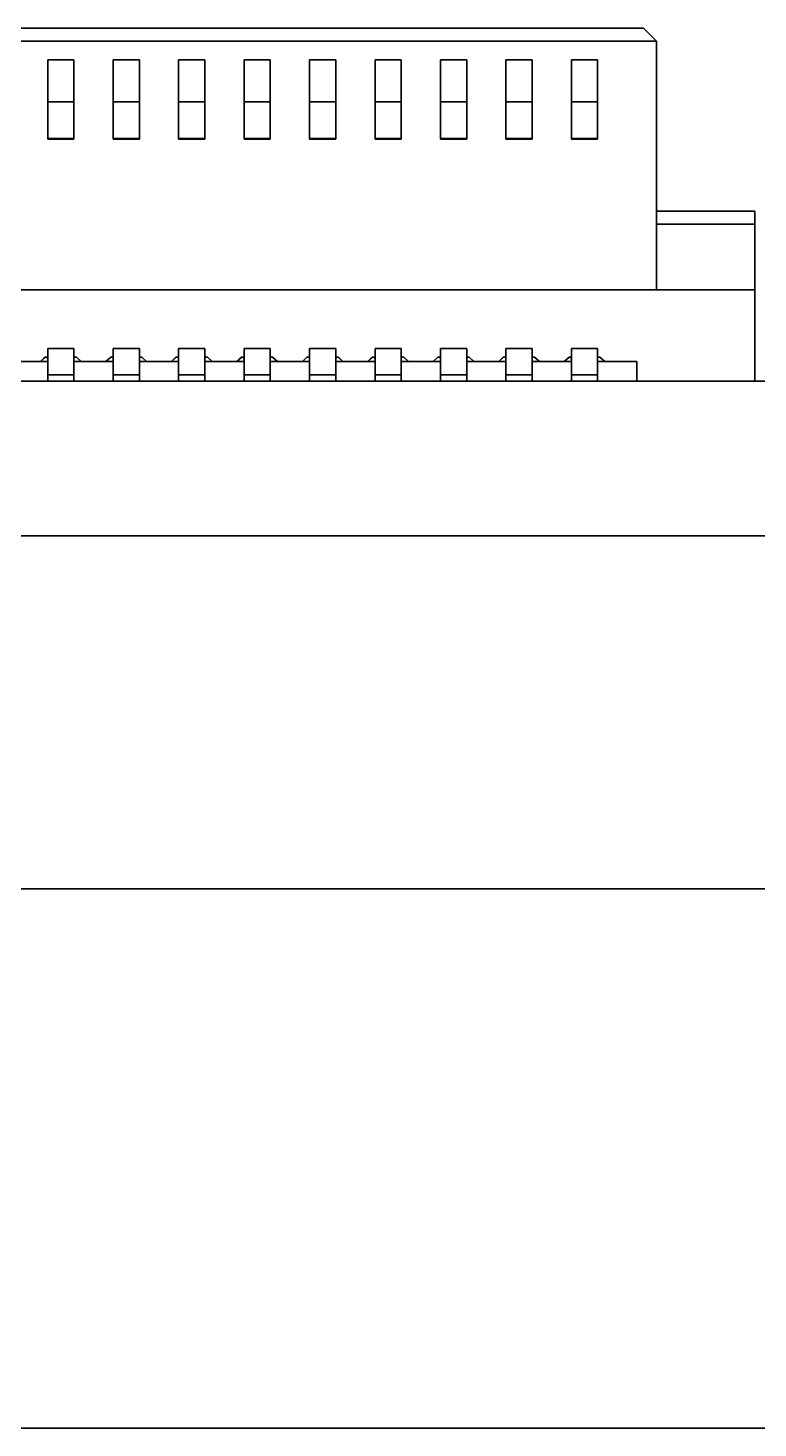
# Model space of a CAD drawing. Extents: x 415 to 970, y 249 to 591.
# Drawn here: x 603.25 to 608.82, y 309.74 to 320.44 of the extents above; entities that cross this region are included whole.
import ezdxf

# ---------------------------------------------------------------- set-up
doc = ezdxf.new("R2010")
doc.units = 0

msp = doc.modelspace()

# ---------------------------------------------------------------- linework, layer by layer
at = {"color": 7, "lineweight": 35, "ltscale": 0.235001}
msp.add_line((598.549, 320.438), (607.949, 320.438), dxfattribs=at)
msp.add_line((598.549, 320.438), (607.949, 320.438), dxfattribs=at)
at = {"color": 7, "lineweight": 35, "ltscale": 0.003535}
msp.add_line((607.949, 320.438), (608.049, 320.338), dxfattribs=at)
msp.add_line((607.949, 320.438), (608.049, 320.338), dxfattribs=at)
at = {"color": 7, "lineweight": 35, "ltscale": 0.239999}
msp.add_line((608.049, 320.338), (598.449, 320.338), dxfattribs=at)
msp.add_line((608.049, 320.338), (598.449, 320.338), dxfattribs=at)
at = {"color": 7, "lineweight": 35, "ltscale": 0.0475}
msp.add_line((608.049, 320.338), (608.049, 318.438), dxfattribs=at)
msp.add_line((608.049, 320.338), (608.049, 318.438), dxfattribs=at)
at = {"color": 7, "lineweight": 35, "ltscale": 0.008055}
for p, q in [((603.399, 319.873), (603.399, 320.195)), ((603.399, 319.873), (603.399, 320.195)), ((603.599, 319.873), (603.599, 320.195)), ((603.599, 319.873), (603.599, 320.195)), ((603.899, 319.873), (603.899, 320.195)), ((603.899, 319.873), (603.899, 320.195)), ((604.099, 319.873), (604.099, 320.195)), ((604.099, 319.873), (604.099, 320.195)), ((604.399, 319.873), (604.399, 320.195)), ((604.399, 319.873), (604.399, 320.195)), ((604.599, 319.873), (604.599, 320.195)), ((604.599, 319.873), (604.599, 320.195)), ((604.899, 319.873), (604.899, 320.195)), ((604.899, 319.873), (604.899, 320.195)), ((605.099, 319.873), (605.099, 320.195)), ((605.099, 319.873), (605.099, 320.195)), ((605.399, 319.873), (605.399, 320.195)), ((605.399, 319.873), (605.399, 320.195)), ((605.599, 319.873), (605.599, 320.195)), ((605.599, 319.873), (605.599, 320.195)), ((605.899, 319.873), (605.899, 320.195)), ((605.899, 319.873), (605.899, 320.195)), ((606.099, 319.873), (606.099, 320.195)), ((606.099, 319.873), (606.099, 320.195)), ((606.399, 319.873), (606.399, 320.195)), ((606.399, 319.873), (606.399, 320.195)), ((606.599, 319.873), (606.599, 320.195)), ((606.599, 319.873), (606.599, 320.195)), ((606.899, 319.873), (606.899, 320.195)), ((606.899, 319.873), (606.899, 320.195)), ((607.099, 319.873), (607.099, 320.195)), ((607.099, 319.873), (607.099, 320.195)), ((607.399, 319.873), (607.399, 320.195)), ((607.399, 319.873), (607.399, 320.195)), ((607.599, 319.873), (607.599, 320.195)), ((607.599, 319.873), (607.599, 320.195))]:
    msp.add_line(p, q, dxfattribs=at)
at = {"color": 7, "lineweight": 35, "ltscale": 0.004999}
for p, q in [((603.599, 320.195), (603.399, 320.195)), ((603.599, 320.195), (603.399, 320.195)), ((604.099, 320.195), (603.899, 320.195)), ((604.099, 320.195), (603.899, 320.195)), ((604.599, 320.195), (604.399, 320.195)), ((604.599, 320.195), (604.399, 320.195)), ((605.099, 320.195), (604.899, 320.195)), ((605.099, 320.195), (604.899, 320.195)), ((605.599, 320.195), (605.399, 320.195)), ((605.599, 320.195), (605.399, 320.195)), ((606.099, 320.195), (605.899, 320.195)), ((606.099, 320.195), (605.899, 320.195)), ((606.599, 320.195), (606.399, 320.195)), ((606.599, 320.195), (606.399, 320.195)), ((607.099, 320.195), (606.899, 320.195)), ((607.099, 320.195), (606.899, 320.195)), ((607.599, 320.195), (607.399, 320.195)), ((607.599, 320.195), (607.399, 320.195)), ((603.399, 319.873), (603.599, 319.873)), ((603.399, 319.873), (603.599, 319.873)), ((603.899, 319.873), (604.099, 319.873)), ((603.899, 319.873), (604.099, 319.873)), ((604.399, 319.873), (604.599, 319.873)), ((604.399, 319.873), (604.599, 319.873)), ((604.899, 319.873), (605.099, 319.873)), ((604.899, 319.873), (605.099, 319.873)), ((605.399, 319.873), (605.599, 319.873)), ((605.399, 319.873), (605.599, 319.873)), ((605.899, 319.873), (606.099, 319.873)), ((605.899, 319.873), (606.099, 319.873)), ((606.399, 319.873), (606.599, 319.873)), ((606.399, 319.873), (606.599, 319.873)), ((606.899, 319.873), (607.099, 319.873)), ((606.899, 319.873), (607.099, 319.873)), ((607.399, 319.873), (607.599, 319.873)), ((607.399, 319.873), (607.599, 319.873)), ((603.599, 319.594), (603.399, 319.594)), ((603.399, 319.594), (603.599, 319.594)), ((603.399, 319.594), (603.599, 319.594)), ((603.399, 319.588), (603.599, 319.588)), ((603.399, 319.588), (603.599, 319.588)), ((604.099, 319.594), (603.899, 319.594)), ((603.899, 319.594), (604.099, 319.594)), ((603.899, 319.594), (604.099, 319.594)), ((603.899, 319.588), (604.099, 319.588)), ((603.899, 319.588), (604.099, 319.588)), ((604.599, 319.594), (604.399, 319.594)), ((604.399, 319.594), (604.599, 319.594)), ((604.399, 319.594), (604.599, 319.594)), ((604.399, 319.588), (604.599, 319.588)), ((604.399, 319.588), (604.599, 319.588)), ((604.899, 319.594), (605.099, 319.594)), ((604.899, 319.594), (605.099, 319.594)), ((605.099, 319.594), (604.899, 319.594)), ((604.899, 319.588), (605.099, 319.588)), ((604.899, 319.588), (605.099, 319.588)), ((605.399, 319.594), (605.599, 319.594)), ((605.399, 319.594), (605.599, 319.594)), ((605.599, 319.594), (605.399, 319.594)), ((605.399, 319.588), (605.599, 319.588)), ((605.399, 319.588), (605.599, 319.588)), ((605.899, 319.594), (606.099, 319.594)), ((605.899, 319.594), (606.099, 319.594)), ((606.099, 319.594), (605.899, 319.594)), ((605.899, 319.588), (606.099, 319.588)), ((605.899, 319.588), (606.099, 319.588)), ((606.399, 319.594), (606.599, 319.594)), ((606.399, 319.594), (606.599, 319.594)), ((606.599, 319.594), (606.399, 319.594)), ((606.399, 319.588), (606.599, 319.588)), ((606.399, 319.588), (606.599, 319.588)), ((606.899, 319.594), (607.099, 319.594)), ((606.899, 319.594), (607.099, 319.594)), ((607.099, 319.594), (606.899, 319.594)), ((606.899, 319.588), (607.099, 319.588)), ((606.899, 319.588), (607.099, 319.588)), ((607.399, 319.594), (607.599, 319.594)), ((607.399, 319.594), (607.599, 319.594)), ((607.599, 319.594), (607.399, 319.594)), ((607.399, 319.588), (607.599, 319.588)), ((607.399, 319.588), (607.599, 319.588)), ((603.399, 317.988), (603.599, 317.988)), ((603.399, 317.988), (603.599, 317.988)), ((603.899, 317.988), (604.099, 317.988)), ((603.899, 317.988), (604.099, 317.988)), ((604.399, 317.988), (604.599, 317.988)), ((604.399, 317.988), (604.599, 317.988)), ((604.899, 317.988), (605.099, 317.988)), ((604.899, 317.988), (605.099, 317.988)), ((605.399, 317.988), (605.599, 317.988)), ((605.399, 317.988), (605.599, 317.988)), ((605.899, 317.988), (606.099, 317.988)), ((605.899, 317.988), (606.099, 317.988)), ((606.399, 317.988), (606.599, 317.988)), ((606.399, 317.988), (606.599, 317.988)), ((606.899, 317.988), (607.099, 317.988)), ((606.899, 317.988), (607.099, 317.988)), ((607.399, 317.988), (607.599, 317.988)), ((607.399, 317.988), (607.599, 317.988)), ((603.399, 317.788), (603.599, 317.788)), ((603.399, 317.788), (603.599, 317.788)), ((603.899, 317.788), (604.099, 317.788)), ((603.899, 317.788), (604.099, 317.788)), ((604.399, 317.788), (604.599, 317.788)), ((604.399, 317.788), (604.599, 317.788)), ((604.899, 317.788), (605.099, 317.788)), ((604.899, 317.788), (605.099, 317.788)), ((605.399, 317.788), (605.599, 317.788)), ((605.399, 317.788), (605.599, 317.788)), ((605.899, 317.788), (606.099, 317.788)), ((605.899, 317.788), (606.099, 317.788)), ((606.399, 317.788), (606.599, 317.788)), ((606.399, 317.788), (606.599, 317.788)), ((606.899, 317.788), (607.099, 317.788)), ((606.899, 317.788), (607.099, 317.788)), ((607.399, 317.788), (607.599, 317.788)), ((607.399, 317.788), (607.599, 317.788))]:
    msp.add_line(p, q, dxfattribs=at)
at = {"color": 7, "lineweight": 35, "ltscale": 0.015179}
for p, q in [((603.399, 319.588), (603.399, 320.195)), ((603.899, 319.588), (603.899, 320.195)), ((604.399, 319.588), (604.399, 320.195)), ((604.899, 319.588), (604.899, 320.195)), ((605.399, 319.588), (605.399, 320.195)), ((605.899, 319.588), (605.899, 320.195)), ((606.399, 319.588), (606.399, 320.195)), ((606.899, 319.588), (606.899, 320.195)), ((607.399, 319.588), (607.399, 320.195))]:
    msp.add_line(p, q, dxfattribs=at)
at = {"color": 7, "lineweight": 35, "ltscale": 0.002122}
for p, q in [((603.399, 319.788), (603.399, 319.873)), ((603.599, 319.788), (603.599, 319.873)), ((603.899, 319.788), (603.899, 319.873)), ((604.099, 319.788), (604.099, 319.873)), ((604.399, 319.788), (604.399, 319.873)), ((604.599, 319.788), (604.599, 319.873)), ((604.899, 319.788), (604.899, 319.873)), ((605.099, 319.788), (605.099, 319.873)), ((605.399, 319.788), (605.399, 319.873)), ((605.599, 319.788), (605.599, 319.873)), ((605.899, 319.788), (605.899, 319.873)), ((606.099, 319.788), (606.099, 319.873)), ((606.399, 319.788), (606.399, 319.873)), ((606.599, 319.788), (606.599, 319.873)), ((606.899, 319.788), (606.899, 319.873)), ((607.099, 319.788), (607.099, 319.873)), ((607.399, 319.788), (607.399, 319.873)), ((607.599, 319.788), (607.599, 319.873))]:
    msp.add_line(p, q, dxfattribs=at)
at = {"color": 7, "lineweight": 35, "ltscale": 0.006986}
for p, q in [((603.399, 319.873), (603.399, 319.594)), ((603.599, 319.594), (603.599, 319.873)), ((603.899, 319.873), (603.899, 319.594)), ((604.099, 319.594), (604.099, 319.873)), ((604.399, 319.873), (604.399, 319.594)), ((604.599, 319.594), (604.599, 319.873)), ((604.899, 319.873), (604.899, 319.594)), ((605.099, 319.594), (605.099, 319.873)), ((605.399, 319.873), (605.399, 319.594)), ((605.599, 319.594), (605.599, 319.873)), ((605.899, 319.873), (605.899, 319.594)), ((606.099, 319.594), (606.099, 319.873)), ((606.399, 319.873), (606.399, 319.594)), ((606.599, 319.594), (606.599, 319.873)), ((606.899, 319.873), (606.899, 319.594)), ((607.099, 319.594), (607.099, 319.873)), ((607.399, 319.873), (607.399, 319.594)), ((607.599, 319.594), (607.599, 319.873))]:
    msp.add_line(p, q, dxfattribs=at)
at = {"color": 7, "lineweight": 35, "ltscale": 0.004864}
for p, q in [((603.399, 319.594), (603.399, 319.788)), ((603.599, 319.594), (603.599, 319.788)), ((603.899, 319.594), (603.899, 319.788)), ((604.099, 319.594), (604.099, 319.788)), ((604.399, 319.594), (604.399, 319.788)), ((604.599, 319.594), (604.599, 319.788)), ((604.899, 319.594), (604.899, 319.788)), ((605.099, 319.594), (605.099, 319.788)), ((605.399, 319.594), (605.399, 319.788)), ((605.599, 319.594), (605.599, 319.788)), ((605.899, 319.594), (605.899, 319.788)), ((606.099, 319.594), (606.099, 319.788)), ((606.399, 319.594), (606.399, 319.788)), ((606.599, 319.594), (606.599, 319.788)), ((606.899, 319.594), (606.899, 319.788)), ((607.099, 319.594), (607.099, 319.788)), ((607.399, 319.594), (607.399, 319.788)), ((607.599, 319.594), (607.599, 319.788))]:
    msp.add_line(p, q, dxfattribs=at)
at = {"color": 7, "lineweight": 35, "ltscale": 0.000137329}
for p, q in [((603.399, 319.588), (603.399, 319.594)), ((603.599, 319.588), (603.599, 319.594)), ((603.899, 319.588), (603.899, 319.594)), ((604.099, 319.588), (604.099, 319.594)), ((604.399, 319.588), (604.399, 319.594)), ((604.599, 319.588), (604.599, 319.594)), ((604.899, 319.588), (604.899, 319.594)), ((605.099, 319.588), (605.099, 319.594)), ((605.399, 319.588), (605.399, 319.594)), ((605.599, 319.588), (605.599, 319.594)), ((605.899, 319.588), (605.899, 319.594)), ((606.099, 319.588), (606.099, 319.594)), ((606.399, 319.588), (606.399, 319.594)), ((606.599, 319.588), (606.599, 319.594)), ((606.899, 319.588), (606.899, 319.594)), ((607.099, 319.588), (607.099, 319.594)), ((607.399, 319.588), (607.399, 319.594)), ((607.599, 319.588), (607.599, 319.594))]:
    msp.add_line(p, q, dxfattribs=at)
at = {"color": 7, "lineweight": 35, "ltscale": 0.000138092}
for p, q in [((603.399, 319.588), (603.399, 319.594)), ((603.599, 319.588), (603.599, 319.594)), ((603.899, 319.588), (603.899, 319.594)), ((604.099, 319.588), (604.099, 319.594)), ((604.399, 319.588), (604.399, 319.594)), ((604.599, 319.588), (604.599, 319.594)), ((604.899, 319.588), (604.899, 319.594)), ((605.099, 319.588), (605.099, 319.594)), ((605.399, 319.588), (605.399, 319.594)), ((605.599, 319.588), (605.599, 319.594)), ((605.899, 319.588), (605.899, 319.594)), ((606.099, 319.588), (606.099, 319.594)), ((606.399, 319.588), (606.399, 319.594)), ((606.599, 319.588), (606.599, 319.594)), ((606.899, 319.588), (606.899, 319.594)), ((607.099, 319.588), (607.099, 319.594)), ((607.399, 319.588), (607.399, 319.594)), ((607.599, 319.588), (607.599, 319.594))]:
    msp.add_line(p, q, dxfattribs=at)
at = {"color": 7, "lineweight": 35, "ltscale": 0.01875}
for p, q in [((608.799, 319.038), (608.049, 319.038)), ((608.799, 319.038), (608.049, 319.038)), ((608.799, 318.938), (608.049, 318.938)), ((608.799, 318.938), (608.049, 318.938))]:
    msp.add_line(p, q, dxfattribs=at)
at = {"color": 7, "lineweight": 35, "ltscale": 0.0025}
msp.add_line((608.799, 319.038), (608.799, 318.938), dxfattribs=at)
msp.add_line((608.799, 319.038), (608.799, 318.938), dxfattribs=at)
at = {"color": 7, "lineweight": 35, "ltscale": 0.0125}
msp.add_line((608.799, 318.938), (608.799, 318.438), dxfattribs=at)
msp.add_line((608.799, 318.938), (608.799, 318.438), dxfattribs=at)
at = {"color": 7, "lineweight": 35, "ltscale": 0.277499}
msp.add_line((608.799, 318.438), (597.699, 318.438), dxfattribs=at)
msp.add_line((608.799, 318.438), (597.699, 318.438), dxfattribs=at)
at = {"color": 7, "lineweight": 35, "ltscale": 0.0175}
msp.add_line((608.799, 317.738), (608.799, 318.438), dxfattribs=at)
msp.add_line((608.799, 317.738), (608.799, 318.438), dxfattribs=at)
at = {"color": 7, "lineweight": 35, "ltscale": 0.001238}
for p, q in [((603.379, 317.923), (603.344, 317.888)), ((603.344, 317.888), (603.379, 317.923)), ((603.379, 317.923), (603.344, 317.888)), ((603.654, 317.888), (603.619, 317.923)), ((603.654, 317.888), (603.619, 317.923)), ((603.654, 317.888), (603.619, 317.923)), ((603.879, 317.923), (603.844, 317.888)), ((603.844, 317.888), (603.879, 317.923)), ((603.879, 317.923), (603.844, 317.888)), ((604.154, 317.888), (604.119, 317.923)), ((604.154, 317.888), (604.119, 317.923)), ((604.154, 317.888), (604.119, 317.923)), ((604.344, 317.888), (604.379, 317.923)), ((604.379, 317.923), (604.344, 317.888)), ((604.379, 317.923), (604.344, 317.888)), ((604.654, 317.888), (604.619, 317.923)), ((604.654, 317.888), (604.619, 317.923)), ((604.654, 317.888), (604.619, 317.923)), ((604.879, 317.923), (604.844, 317.888)), ((604.844, 317.888), (604.879, 317.923)), ((604.879, 317.923), (604.844, 317.888)), ((605.154, 317.888), (605.119, 317.923)), ((605.154, 317.888), (605.119, 317.923)), ((605.119, 317.923), (605.154, 317.888)), ((605.379, 317.923), (605.344, 317.888)), ((605.379, 317.923), (605.344, 317.888)), ((605.379, 317.923), (605.344, 317.888)), ((605.654, 317.888), (605.619, 317.923)), ((605.619, 317.923), (605.654, 317.888)), ((605.654, 317.888), (605.619, 317.923)), ((605.879, 317.923), (605.844, 317.888)), ((605.844, 317.888), (605.879, 317.923)), ((605.879, 317.923), (605.844, 317.888)), ((606.154, 317.888), (606.119, 317.923)), ((606.154, 317.888), (606.119, 317.923)), ((606.154, 317.888), (606.119, 317.923)), ((606.379, 317.923), (606.344, 317.888)), ((606.379, 317.923), (606.344, 317.888)), ((606.379, 317.923), (606.344, 317.888)), ((606.654, 317.888), (606.619, 317.923)), ((606.619, 317.923), (606.654, 317.888)), ((606.654, 317.888), (606.619, 317.923)), ((606.879, 317.923), (606.844, 317.888)), ((606.879, 317.923), (606.844, 317.888)), ((606.844, 317.888), (606.879, 317.923)), ((607.119, 317.923), (607.154, 317.888)), ((607.154, 317.888), (607.119, 317.923)), ((607.154, 317.888), (607.119, 317.923)), ((607.379, 317.923), (607.344, 317.888)), ((607.379, 317.923), (607.344, 317.888)), ((607.344, 317.888), (607.379, 317.923)), ((607.619, 317.923), (607.654, 317.888)), ((607.654, 317.888), (607.619, 317.923)), ((607.654, 317.888), (607.619, 317.923))]:
    msp.add_line(p, q, dxfattribs=at)
at = {"color": 7, "lineweight": 35, "ltscale": 0.001272}
for p, q in [((603.381, 317.923), (603.344, 317.888)), ((603.881, 317.923), (603.844, 317.888)), ((604.381, 317.923), (604.344, 317.888)), ((604.881, 317.923), (604.844, 317.888)), ((605.154, 317.888), (605.117, 317.923)), ((605.654, 317.888), (605.617, 317.923)), ((605.881, 317.923), (605.844, 317.888)), ((606.654, 317.888), (606.617, 317.923)), ((606.881, 317.923), (606.844, 317.888)), ((607.154, 317.888), (607.117, 317.923)), ((607.381, 317.923), (607.344, 317.888)), ((607.654, 317.888), (607.617, 317.923))]:
    msp.add_line(p, q, dxfattribs=at)
at = {"color": 7, "lineweight": 35, "ltscale": 0.0004769}
for p, q in [((603.365, 317.91), (603.379, 317.923)), ((603.865, 317.91), (603.879, 317.923)), ((604.365, 317.91), (604.379, 317.923))]:
    msp.add_line(p, q, dxfattribs=at)
at = {"color": 7, "lineweight": 35, "ltscale": 0.000500488}
for p, q in [((603.379, 317.923), (603.399, 317.923)), ((603.379, 317.923), (603.399, 317.923)), ((603.379, 317.923), (603.399, 317.923)), ((603.599, 317.923), (603.619, 317.923)), ((603.599, 317.923), (603.619, 317.923)), ((603.599, 317.923), (603.619, 317.923)), ((603.879, 317.923), (603.899, 317.923)), ((603.879, 317.923), (603.899, 317.923)), ((603.879, 317.923), (603.899, 317.923)), ((604.099, 317.923), (604.119, 317.923)), ((604.099, 317.923), (604.119, 317.923)), ((604.099, 317.923), (604.119, 317.923)), ((604.379, 317.923), (604.399, 317.923)), ((604.379, 317.923), (604.399, 317.923)), ((604.379, 317.923), (604.399, 317.923)), ((604.599, 317.923), (604.619, 317.923)), ((604.599, 317.923), (604.619, 317.923)), ((604.599, 317.923), (604.619, 317.923)), ((604.879, 317.923), (604.899, 317.923)), ((604.879, 317.923), (604.899, 317.923)), ((604.879, 317.923), (604.899, 317.923)), ((605.099, 317.923), (605.119, 317.923)), ((605.099, 317.923), (605.119, 317.923)), ((605.099, 317.923), (605.119, 317.923)), ((605.379, 317.923), (605.399, 317.923)), ((605.379, 317.923), (605.399, 317.923)), ((605.379, 317.923), (605.399, 317.923)), ((605.599, 317.923), (605.619, 317.923)), ((605.599, 317.923), (605.619, 317.923)), ((605.599, 317.923), (605.619, 317.923)), ((605.879, 317.923), (605.899, 317.923)), ((605.879, 317.923), (605.899, 317.923)), ((605.879, 317.923), (605.899, 317.923)), ((606.099, 317.923), (606.119, 317.923)), ((606.099, 317.923), (606.119, 317.923)), ((606.099, 317.923), (606.119, 317.923)), ((606.379, 317.923), (606.399, 317.923)), ((606.379, 317.923), (606.399, 317.923)), ((606.379, 317.923), (606.399, 317.923)), ((606.599, 317.923), (606.619, 317.923)), ((606.599, 317.923), (606.619, 317.923)), ((606.599, 317.923), (606.619, 317.923)), ((606.879, 317.923), (606.899, 317.923)), ((606.879, 317.923), (606.899, 317.923)), ((606.879, 317.923), (606.899, 317.923)), ((607.099, 317.923), (607.119, 317.923)), ((607.099, 317.923), (607.119, 317.923)), ((607.099, 317.923), (607.119, 317.923)), ((607.379, 317.923), (607.399, 317.923)), ((607.379, 317.923), (607.399, 317.923)), ((607.379, 317.923), (607.399, 317.923)), ((607.599, 317.923), (607.619, 317.923)), ((607.599, 317.923), (607.619, 317.923)), ((607.599, 317.923), (607.619, 317.923))]:
    msp.add_line(p, q, dxfattribs=at)
at = {"color": 7, "lineweight": 35, "ltscale": 0.000875177}
for p, q in [((603.399, 317.888), (603.398, 317.923)), ((603.899, 317.888), (603.898, 317.923)), ((604.399, 317.888), (604.398, 317.923)), ((604.899, 317.888), (604.898, 317.923)), ((605.099, 317.888), (605.099, 317.923)), ((605.599, 317.888), (605.599, 317.923)), ((605.899, 317.888), (605.898, 317.923)), ((606.599, 317.888), (606.599, 317.923)), ((606.899, 317.888), (606.898, 317.923)), ((607.099, 317.888), (607.099, 317.923)), ((607.399, 317.888), (607.398, 317.923)), ((607.599, 317.888), (607.599, 317.923))]:
    msp.add_line(p, q, dxfattribs=at)
at = {"color": 7, "lineweight": 35, "ltscale": 0.005}
for p, q in [((603.399, 317.788), (603.399, 317.988)), ((603.399, 317.788), (603.399, 317.988)), ((603.599, 317.788), (603.599, 317.988)), ((603.599, 317.788), (603.599, 317.988)), ((603.899, 317.788), (603.899, 317.988)), ((603.899, 317.788), (603.899, 317.988)), ((604.099, 317.788), (604.099, 317.988)), ((604.099, 317.788), (604.099, 317.988)), ((604.399, 317.788), (604.399, 317.988)), ((604.399, 317.788), (604.399, 317.988)), ((604.599, 317.788), (604.599, 317.988)), ((604.599, 317.788), (604.599, 317.988)), ((604.899, 317.788), (604.899, 317.988)), ((604.899, 317.788), (604.899, 317.988)), ((605.099, 317.788), (605.099, 317.988)), ((605.099, 317.788), (605.099, 317.988)), ((605.399, 317.788), (605.399, 317.988)), ((605.399, 317.788), (605.399, 317.988)), ((605.599, 317.788), (605.599, 317.988)), ((605.599, 317.788), (605.599, 317.988)), ((605.899, 317.788), (605.899, 317.988)), ((605.899, 317.788), (605.899, 317.988)), ((606.099, 317.788), (606.099, 317.988)), ((606.099, 317.788), (606.099, 317.988)), ((606.399, 317.788), (606.399, 317.988)), ((606.399, 317.788), (606.399, 317.988)), ((606.599, 317.788), (606.599, 317.988)), ((606.599, 317.788), (606.599, 317.988)), ((606.899, 317.788), (606.899, 317.988)), ((606.899, 317.788), (606.899, 317.988)), ((607.099, 317.788), (607.099, 317.988)), ((607.099, 317.788), (607.099, 317.988)), ((607.399, 317.788), (607.399, 317.988)), ((607.399, 317.788), (607.399, 317.988)), ((607.599, 317.788), (607.599, 317.988)), ((607.599, 317.788), (607.599, 317.988))]:
    msp.add_line(p, q, dxfattribs=at)
at = {"color": 7, "lineweight": 35, "ltscale": 0.001625}
for p, q in [((603.399, 317.923), (603.399, 317.988)), ((603.899, 317.923), (603.899, 317.988)), ((604.399, 317.923), (604.399, 317.988)), ((604.899, 317.923), (604.899, 317.988)), ((605.399, 317.923), (605.399, 317.988)), ((605.899, 317.923), (605.899, 317.988)), ((606.399, 317.923), (606.399, 317.988)), ((606.899, 317.923), (606.899, 317.988)), ((607.399, 317.923), (607.399, 317.988))]:
    msp.add_line(p, q, dxfattribs=at)
at = {"color": 7, "lineweight": 35, "ltscale": 0.000578322}
for p, q in [((604.862, 317.907), (604.879, 317.923)), ((605.862, 317.907), (605.879, 317.923))]:
    msp.add_line(p, q, dxfattribs=at)
at = {"color": 7, "lineweight": 35, "ltscale": 0.000367386}
for p, q in [((605.368, 317.913), (605.379, 317.923)), ((606.368, 317.913), (606.379, 317.923))]:
    msp.add_line(p, q, dxfattribs=at)
at = {"color": 7, "lineweight": 35, "ltscale": 0.000875092}
for p, q in [((605.399, 317.888), (605.399, 317.923)), ((606.399, 317.888), (606.399, 317.923))]:
    msp.add_line(p, q, dxfattribs=at)
at = {"color": 7, "lineweight": 35, "ltscale": 0.004749}
for p, q in [((603.154, 317.888), (603.344, 317.888)), ((603.154, 317.888), (603.344, 317.888)), ((603.344, 317.888), (603.154, 317.888)), ((603.654, 317.888), (603.844, 317.888)), ((603.654, 317.888), (603.844, 317.888)), ((603.844, 317.888), (603.654, 317.888)), ((604.154, 317.888), (604.344, 317.888)), ((604.154, 317.888), (604.344, 317.888)), ((604.344, 317.888), (604.154, 317.888)), ((604.654, 317.888), (604.844, 317.888)), ((604.654, 317.888), (604.844, 317.888)), ((604.844, 317.888), (604.654, 317.888)), ((605.154, 317.888), (605.344, 317.888)), ((605.154, 317.888), (605.344, 317.888)), ((605.344, 317.888), (605.154, 317.888)), ((605.654, 317.888), (605.844, 317.888)), ((605.654, 317.888), (605.844, 317.888)), ((605.844, 317.888), (605.654, 317.888)), ((606.154, 317.888), (606.344, 317.888)), ((606.154, 317.888), (606.344, 317.888)), ((606.344, 317.888), (606.154, 317.888)), ((606.654, 317.888), (606.844, 317.888)), ((606.654, 317.888), (606.844, 317.888)), ((606.844, 317.888), (606.654, 317.888)), ((607.154, 317.888), (607.344, 317.888)), ((607.154, 317.888), (607.344, 317.888)), ((607.344, 317.888), (607.154, 317.888))]:
    msp.add_line(p, q, dxfattribs=at)
at = {"color": 7, "lineweight": 35, "ltscale": 0.001376}
for p, q in [((603.344, 317.888), (603.399, 317.888)), ((603.399, 317.888), (603.344, 317.888)), ((603.344, 317.888), (603.399, 317.888)), ((603.599, 317.888), (603.654, 317.888)), ((603.654, 317.888), (603.599, 317.888)), ((603.599, 317.888), (603.654, 317.888)), ((603.844, 317.888), (603.899, 317.888)), ((603.899, 317.888), (603.844, 317.888)), ((603.844, 317.888), (603.899, 317.888)), ((604.099, 317.888), (604.154, 317.888)), ((604.154, 317.888), (604.099, 317.888)), ((604.099, 317.888), (604.154, 317.888)), ((604.344, 317.888), (604.399, 317.888)), ((604.399, 317.888), (604.344, 317.888)), ((604.344, 317.888), (604.399, 317.888)), ((604.599, 317.888), (604.654, 317.888)), ((604.654, 317.888), (604.599, 317.888)), ((604.599, 317.888), (604.654, 317.888)), ((604.899, 317.888), (604.844, 317.888)), ((604.844, 317.888), (604.899, 317.888)), ((604.844, 317.888), (604.899, 317.888)), ((605.154, 317.888), (605.099, 317.888)), ((605.099, 317.888), (605.154, 317.888)), ((605.099, 317.888), (605.154, 317.888)), ((605.399, 317.888), (605.344, 317.888)), ((605.344, 317.888), (605.399, 317.888)), ((605.344, 317.888), (605.399, 317.888)), ((605.654, 317.888), (605.599, 317.888)), ((605.599, 317.888), (605.654, 317.888)), ((605.599, 317.888), (605.654, 317.888)), ((605.899, 317.888), (605.844, 317.888)), ((605.844, 317.888), (605.899, 317.888)), ((605.844, 317.888), (605.899, 317.888)), ((606.154, 317.888), (606.099, 317.888)), ((606.099, 317.888), (606.154, 317.888)), ((606.099, 317.888), (606.154, 317.888)), ((606.399, 317.888), (606.344, 317.888)), ((606.344, 317.888), (606.399, 317.888)), ((606.344, 317.888), (606.399, 317.888)), ((606.654, 317.888), (606.599, 317.888)), ((606.599, 317.888), (606.654, 317.888)), ((606.599, 317.888), (606.654, 317.888)), ((606.899, 317.888), (606.844, 317.888)), ((606.844, 317.888), (606.899, 317.888)), ((606.844, 317.888), (606.899, 317.888)), ((607.154, 317.888), (607.099, 317.888)), ((607.099, 317.888), (607.154, 317.888)), ((607.099, 317.888), (607.154, 317.888)), ((607.399, 317.888), (607.344, 317.888)), ((607.344, 317.888), (607.399, 317.888)), ((607.344, 317.888), (607.399, 317.888)), ((607.654, 317.888), (607.599, 317.888)), ((607.599, 317.888), (607.654, 317.888)), ((607.599, 317.888), (607.654, 317.888))]:
    msp.add_line(p, q, dxfattribs=at)
at = {"color": 7, "lineweight": 35, "ltscale": 0.000712585}
for p, q in [((603.399, 317.888), (603.399, 317.86)), ((603.399, 317.86), (603.399, 317.888)), ((603.899, 317.888), (603.899, 317.86)), ((603.899, 317.86), (603.899, 317.888)), ((604.399, 317.86), (604.399, 317.888)), ((604.399, 317.888), (604.399, 317.86)), ((604.899, 317.888), (604.899, 317.86)), ((604.899, 317.86), (604.899, 317.888)), ((605.399, 317.888), (605.399, 317.86)), ((605.399, 317.86), (605.399, 317.888)), ((605.899, 317.888), (605.899, 317.86)), ((605.899, 317.86), (605.899, 317.888)), ((606.399, 317.888), (606.399, 317.86)), ((606.399, 317.86), (606.399, 317.888)), ((606.899, 317.888), (606.899, 317.86)), ((606.899, 317.86), (606.899, 317.888)), ((607.399, 317.888), (607.399, 317.86)), ((607.399, 317.86), (607.399, 317.888))]:
    msp.add_line(p, q, dxfattribs=at)
at = {"color": 7, "lineweight": 35, "ltscale": 0.002503}
for p, q in [((603.399, 317.788), (603.399, 317.888)), ((603.899, 317.788), (603.899, 317.888)), ((604.399, 317.788), (604.399, 317.888)), ((604.899, 317.788), (604.899, 317.888)), ((605.899, 317.788), (605.899, 317.888)), ((606.899, 317.788), (606.899, 317.888)), ((607.399, 317.788), (607.399, 317.888))]:
    msp.add_line(p, q, dxfattribs=at)
at = {"color": 7, "lineweight": 35, "ltscale": 0.003037}
for p, q in [((603.399, 317.738), (603.399, 317.86)), ((603.399, 317.738), (603.399, 317.86)), ((603.899, 317.738), (603.899, 317.86)), ((603.899, 317.738), (603.899, 317.86)), ((604.399, 317.738), (604.399, 317.86)), ((604.399, 317.738), (604.399, 317.86)), ((604.899, 317.738), (604.899, 317.86)), ((604.899, 317.738), (604.899, 317.86)), ((605.399, 317.738), (605.399, 317.86)), ((605.399, 317.738), (605.399, 317.86)), ((605.899, 317.738), (605.899, 317.86)), ((605.899, 317.738), (605.899, 317.86)), ((606.399, 317.738), (606.399, 317.86)), ((606.399, 317.738), (606.399, 317.86)), ((606.899, 317.738), (606.899, 317.86)), ((606.899, 317.738), (606.899, 317.86)), ((607.399, 317.738), (607.399, 317.86)), ((607.399, 317.738), (607.399, 317.86))]:
    msp.add_line(p, q, dxfattribs=at)
at = {"color": 7, "lineweight": 35, "ltscale": 0.002499}
for p, q in [((605.399, 317.788), (605.399, 317.888)), ((606.399, 317.788), (606.399, 317.888))]:
    msp.add_line(p, q, dxfattribs=at)
at = {"color": 7, "lineweight": 35, "ltscale": 0.006125}
for p, q in [((607.654, 317.888), (607.899, 317.888)), ((607.654, 317.888), (607.899, 317.888)), ((607.899, 317.888), (607.654, 317.888))]:
    msp.add_line(p, q, dxfattribs=at)
at = {"color": 7, "lineweight": 35, "ltscale": 0.002501}
for p, q in [((607.899, 317.888), (607.799, 317.888)), ((607.799, 317.888), (607.899, 317.888))]:
    msp.add_line(p, q, dxfattribs=at)
at = {"color": 7, "lineweight": 35, "ltscale": 0.00375}
for p, q in [((607.899, 317.888), (607.899, 317.738)), ((607.899, 317.888), (607.899, 317.738)), ((607.899, 317.738), (607.899, 317.888)), ((607.899, 317.888), (607.899, 317.738)), ((607.899, 317.738), (607.899, 317.888))]:
    msp.add_line(p, q, dxfattribs=at)
at = {"color": 7, "lineweight": 35}
for p, q in [((596.749, 317.738), (617.749, 317.738)), ((596.749, 316.558), (617.749, 316.558))]:
    msp.add_line(p, q, dxfattribs=at)
at = {"color": 7, "lineweight": 35, "ltscale": 0.00125}
for p, q in [((603.399, 317.788), (603.399, 317.738)), ((603.399, 317.738), (603.399, 317.788)), ((603.399, 317.788), (603.399, 317.738)), ((603.599, 317.738), (603.599, 317.788)), ((603.599, 317.738), (603.599, 317.788)), ((603.899, 317.788), (603.899, 317.738)), ((603.899, 317.788), (603.899, 317.738)), ((603.899, 317.738), (603.899, 317.788)), ((604.099, 317.738), (604.099, 317.788)), ((604.099, 317.738), (604.099, 317.788)), ((604.399, 317.788), (604.399, 317.738)), ((604.399, 317.738), (604.399, 317.788)), ((604.399, 317.788), (604.399, 317.738)), ((604.599, 317.738), (604.599, 317.788)), ((604.599, 317.738), (604.599, 317.788)), ((604.899, 317.738), (604.899, 317.788)), ((604.899, 317.788), (604.899, 317.738)), ((604.899, 317.788), (604.899, 317.738)), ((605.099, 317.738), (605.099, 317.788)), ((605.099, 317.738), (605.099, 317.788)), ((605.399, 317.738), (605.399, 317.788)), ((605.399, 317.788), (605.399, 317.738)), ((605.399, 317.788), (605.399, 317.738)), ((605.599, 317.738), (605.599, 317.788)), ((605.599, 317.738), (605.599, 317.788)), ((605.899, 317.788), (605.899, 317.738)), ((605.899, 317.738), (605.899, 317.788)), ((605.899, 317.788), (605.899, 317.738)), ((606.099, 317.738), (606.099, 317.788)), ((606.099, 317.738), (606.099, 317.788)), ((606.399, 317.738), (606.399, 317.788)), ((606.399, 317.788), (606.399, 317.738)), ((606.399, 317.788), (606.399, 317.738)), ((606.599, 317.738), (606.599, 317.788)), ((606.599, 317.738), (606.599, 317.788)), ((606.899, 317.738), (606.899, 317.788)), ((606.899, 317.788), (606.899, 317.738)), ((606.899, 317.788), (606.899, 317.738)), ((607.099, 317.738), (607.099, 317.788)), ((607.099, 317.738), (607.099, 317.788)), ((607.399, 317.738), (607.399, 317.788)), ((607.399, 317.788), (607.399, 317.738)), ((607.399, 317.788), (607.399, 317.738)), ((607.599, 317.738), (607.599, 317.788)), ((607.599, 317.738), (607.599, 317.788))]:
    msp.add_line(p, q, dxfattribs=at)
at = {"color": 7, "lineweight": 35, "ltscale": 0.4625}
for p, q in [((598.799, 313.858), (617.299, 313.858)), ((598.799, 309.738), (617.299, 309.738))]:
    msp.add_line(p, q, dxfattribs=at)

doc.saveas('drawing.dxf')
